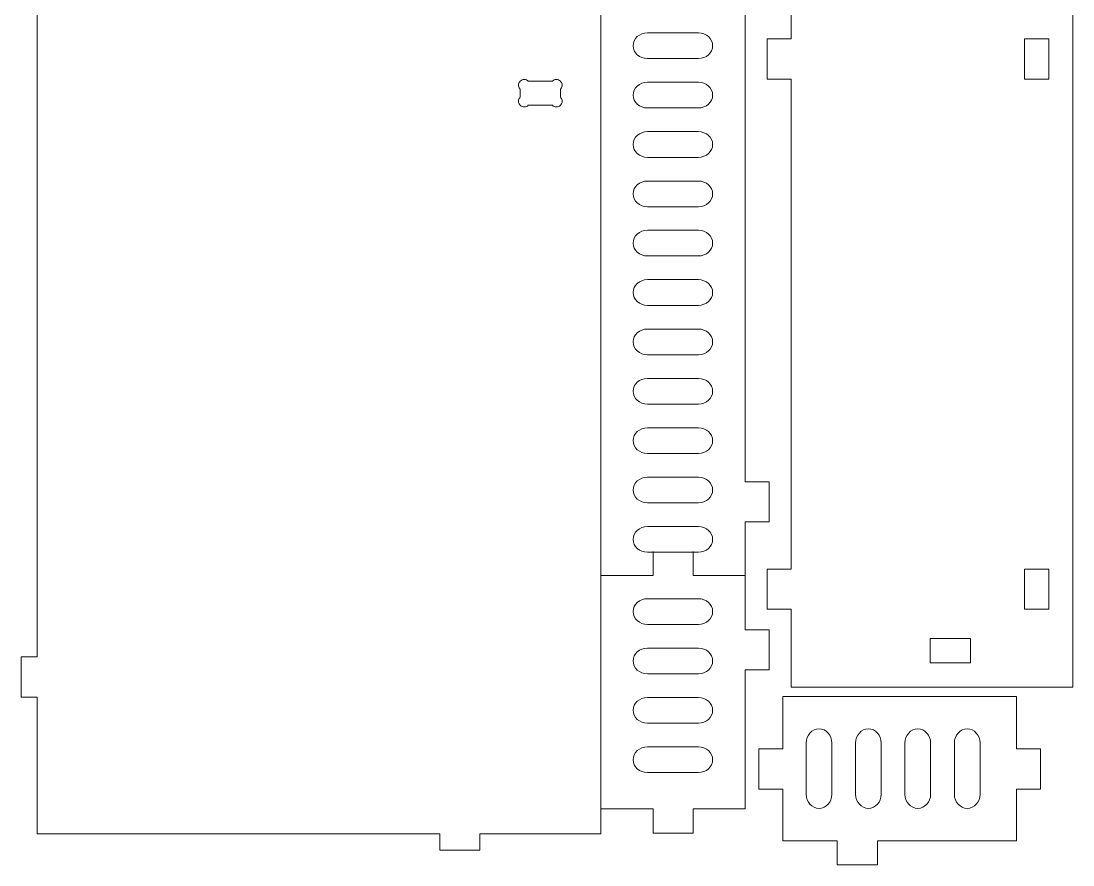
# Model space of a CAD drawing. Header units: millimetres. Extents: x 1623 to 2804, y 183 to 729.
# Drawn here: x 2377.6 to 2639, y 232 to 441.6 of the extents above; entities that cross this region are included whole.
import ezdxf

# ---------------------------------------------------------------- set-up
doc = ezdxf.new("R2010")
doc.units = ezdxf.units.MM
doc.header["$MEASUREMENT"] = 0
doc.layers.add('Camada 1', color=7, linetype='Continuous')

msp = doc.modelspace()

# ---------------------------------------------------------------- linework, layer by layer
at = {"layer": 'Camada 1', "color": 70, "lineweight": 9}
for points, knots in [([(2521.6386, 245.8938), (2521.6386, 245.8938), (2521.6386, 239.6938), (2521.6386, 239.6938), (2521.6386, 239.6938), (2521.6386, 239.6938), (2491.6386, 239.6938), (2491.6386, 239.6938), (2491.6386, 239.6938), (2491.6386, 239.6938), (2491.6386, 235.6938), (2491.6386, 235.6938), (2491.6386, 235.6938), (2491.6386, 235.6938), (2481.6386, 235.6938), (2481.6386, 235.6938), (2481.6386, 235.6938), (2481.6386, 235.6938), (2481.6386, 239.6938), (2481.6386, 239.6938), (2481.6386, 239.6938), (2481.6386, 239.6938), (2381.6386, 239.6938), (2381.6386, 239.6938), (2381.6386, 239.6938), (2381.6386, 239.6938), (2381.6386, 273.6938), (2381.6386, 273.6938), (2381.6386, 273.6938), (2381.6386, 273.6938), (2377.6386, 273.6938), (2377.6386, 273.6938), (2377.6386, 273.6938), (2377.6386, 273.6938), (2377.6386, 283.6938), (2377.6386, 283.6938), (2377.6386, 283.6938), (2377.6386, 283.6938), (2381.6386, 283.6938), (2381.6386, 283.6938), (2381.6386, 283.6938), (2381.6386, 283.6938), (2381.6386, 418.6938), (2381.6386, 418.6938), (2381.6386, 418.6938), (2381.6386, 418.6938), (2381.6386, 428.6938), (2381.6386, 428.6938), (2381.6386, 428.6938), (2381.6386, 428.6938), (2381.6386, 563.6938), (2381.6386, 563.6938), (2381.6386, 563.6938), (2381.6386, 563.6938), (2377.6386, 563.6938), (2377.6386, 563.6938), (2377.6386, 563.6938), (2377.6386, 563.6938), (2377.6386, 573.6938), (2377.6386, 573.6938), (2377.6386, 573.6938), (2377.6386, 573.6938), (2381.6386, 573.6938), (2381.6386, 573.6938), (2381.6386, 573.6938), (2381.6386, 573.6938), (2381.6386, 607.6938), (2381.6386, 607.6938), (2381.6386, 607.6938), (2381.6386, 607.6938), (2481.6386, 607.6938), (2481.6386, 607.6938), (2481.6386, 607.6938), (2481.6386, 607.6938), (2481.6386, 611.6938), (2481.6386, 611.6938), (2481.6386, 611.6938), (2481.6386, 611.6938), (2491.6386, 611.6938), (2491.6386, 611.6938), (2491.6386, 611.6938), (2491.6386, 611.6938), (2491.6386, 607.6938), (2491.6386, 607.6938), (2491.6386, 607.6938), (2491.6386, 607.6938), (2521.6386, 607.6938), (2521.6386, 607.6938), (2521.6386, 607.6938), (2521.6386, 607.6938), (2521.6386, 603.8938), (2521.6386, 603.8938)], [0, 0, 0, 0, 0.04166667, 0.04166667, 0.04166667, 0.04166667, 0.08333333, 0.08333333, 0.08333333, 0.08333333, 0.125, 0.125, 0.125, 0.125, 0.16666667, 0.16666667, 0.16666667, 0.16666667, 0.20833333, 0.20833333, 0.20833333, 0.20833333, 0.25, 0.25, 0.25, 0.25, 0.29166667, 0.29166667, 0.29166667, 0.29166667, 0.33333333, 0.33333333, 0.33333333, 0.33333333, 0.375, 0.375, 0.375, 0.375, 0.41666667, 0.41666667, 0.41666667, 0.41666667, 0.45833333, 0.45833333, 0.45833333, 0.45833333, 0.5, 0.5, 0.5, 0.5, 0.54166667, 0.54166667, 0.54166667, 0.54166667, 0.58333333, 0.58333333, 0.58333333, 0.58333333, 0.625, 0.625, 0.625, 0.625, 0.66666667, 0.66666667, 0.66666667, 0.66666667, 0.70833333, 0.70833333, 0.70833333, 0.70833333, 0.75, 0.75, 0.75, 0.75, 0.79166667, 0.79166667, 0.79166667, 0.79166667, 0.83333333, 0.83333333, 0.83333333, 0.83333333, 0.875, 0.875, 0.875, 0.875, 0.91666667, 0.91666667, 0.91666667, 0.91666667, 1, 1, 1, 1]), ([(2557.5076, 303.8938), (2557.5076, 303.8938), (2557.5076, 317.185), (2557.5076, 317.185), (2557.5076, 317.185), (2557.5076, 317.185), (2563.5076, 317.185), (2563.5076, 317.185), (2563.5076, 317.185), (2563.5076, 317.185), (2563.5076, 327.185), (2563.5076, 327.185), (2563.5076, 327.185), (2563.5076, 327.185), (2557.5076, 327.185), (2557.5076, 327.185), (2557.5076, 327.185), (2557.5076, 327.185), (2557.5076, 448.8938), (2557.5076, 448.8938), (2557.5076, 448.8938), (2557.5076, 448.8938), (2563.5076, 448.8938), (2563.5076, 448.8938), (2563.5076, 448.8938), (2563.5076, 448.8938), (2563.5076, 458.8938), (2563.5076, 458.8938), (2563.5076, 458.8938), (2563.5076, 458.8938), (2557.5076, 458.8938), (2557.5076, 458.8938), (2557.5076, 458.8938), (2557.5076, 458.8938), (2557.5076, 580.4185), (2557.5076, 580.4185), (2557.5076, 580.4185), (2557.5076, 580.4185), (2563.5076, 580.4185), (2563.5076, 580.4185), (2563.5076, 580.4185), (2563.5076, 580.4185), (2563.5076, 590.4185), (2563.5076, 590.4185), (2563.5076, 590.4185), (2563.5076, 590.4185), (2557.5076, 590.4185), (2557.5076, 590.4185), (2557.5076, 590.4185), (2557.5076, 590.4185), (2557.5076, 603.8938), (2557.5076, 603.8938)], [0, 0, 0, 0, 0.07142857, 0.07142857, 0.07142857, 0.07142857, 0.14285714, 0.14285714, 0.14285714, 0.14285714, 0.21428571, 0.21428571, 0.21428571, 0.21428571, 0.28571429, 0.28571429, 0.28571429, 0.28571429, 0.35714286, 0.35714286, 0.35714286, 0.35714286, 0.42857143, 0.42857143, 0.42857143, 0.42857143, 0.5, 0.5, 0.5, 0.5, 0.57142857, 0.57142857, 0.57142857, 0.57142857, 0.64285714, 0.64285714, 0.64285714, 0.64285714, 0.71428571, 0.71428571, 0.71428571, 0.71428571, 0.78571429, 0.78571429, 0.78571429, 0.78571429, 0.85714286, 0.85714286, 0.85714286, 0.85714286, 1, 1, 1, 1]), ([(2568.956, 282.207), (2568.956, 282.207), (2568.956, 295.4982), (2568.956, 295.4982), (2568.956, 295.4982), (2568.956, 295.4982), (2562.956, 295.4982), (2562.956, 295.4982), (2562.956, 295.4982), (2562.956, 295.4982), (2562.956, 305.4982), (2562.956, 305.4982), (2562.956, 305.4982), (2562.956, 305.4982), (2568.956, 305.4982), (2568.956, 305.4982), (2568.956, 305.4982), (2568.956, 305.4982), (2568.956, 427.207), (2568.956, 427.207), (2568.956, 427.207), (2568.956, 427.207), (2562.956, 427.207), (2562.956, 427.207), (2562.956, 427.207), (2562.956, 427.207), (2562.956, 437.207), (2562.956, 437.207), (2562.956, 437.207), (2562.956, 437.207), (2568.956, 437.207), (2568.956, 437.207), (2568.956, 437.207), (2568.956, 437.207), (2568.956, 558.7317), (2568.956, 558.7317), (2568.956, 558.7317), (2568.956, 558.7317), (2562.956, 558.7317), (2562.956, 558.7317), (2562.956, 558.7317), (2562.956, 558.7317), (2562.956, 568.7317), (2562.956, 568.7317), (2562.956, 568.7317), (2562.956, 568.7317), (2568.956, 568.7317), (2568.956, 568.7317), (2568.956, 568.7317), (2568.956, 568.7317), (2568.956, 582.207), (2568.956, 582.207)], [0, 0, 0, 0, 0.07142857, 0.07142857, 0.07142857, 0.07142857, 0.14285714, 0.14285714, 0.14285714, 0.14285714, 0.21428571, 0.21428571, 0.21428571, 0.21428571, 0.28571429, 0.28571429, 0.28571429, 0.28571429, 0.35714286, 0.35714286, 0.35714286, 0.35714286, 0.42857143, 0.42857143, 0.42857143, 0.42857143, 0.5, 0.5, 0.5, 0.5, 0.57142857, 0.57142857, 0.57142857, 0.57142857, 0.64285714, 0.64285714, 0.64285714, 0.64285714, 0.71428571, 0.71428571, 0.71428571, 0.71428571, 0.78571429, 0.78571429, 0.78571429, 0.78571429, 0.85714286, 0.85714286, 0.85714286, 0.85714286, 1, 1, 1, 1]), ([(2533.2231, 438.6903), (2533.2231, 438.6903), (2545.9231, 438.6903), (2545.9231, 438.6903), (2545.9231, 438.6903), (2547.8626, 438.6854), (2549.4509, 437.2508), (2549.4509, 435.5005), (2549.4509, 435.5005), (2549.4509, 433.7421), (2547.8627, 432.3071), (2545.9231, 432.3107), (2545.9231, 432.3107), (2545.9231, 432.3107), (2533.2231, 432.3107), (2533.2231, 432.3107), (2533.2231, 432.3107), (2531.2822, 432.3065), (2529.6953, 433.7426), (2529.6953, 435.5005), (2529.6953, 435.5005), (2529.6953, 437.2507), (2531.2822, 438.686), (2533.2231, 438.6905)], [0, 0, 0, 0, 0.14285714, 0.14285714, 0.14285714, 0.14285714, 0.28571429, 0.28571429, 0.28571429, 0.28571429, 0.42857143, 0.42857143, 0.42857143, 0.42857143, 0.57142857, 0.57142857, 0.57142857, 0.57142857, 0.71428571, 0.71428571, 0.71428571, 0.71428571, 1, 1, 1, 1]), ([(2632.956, 427.207), (2632.956, 427.207), (2632.956, 437.207), (2632.956, 437.207), (2632.956, 437.207), (2632.956, 437.207), (2626.956, 437.207), (2626.956, 437.207), (2626.956, 437.207), (2626.956, 437.207), (2626.956, 427.207), (2626.956, 427.207), (2626.956, 427.207), (2626.956, 427.207), (2632.956, 427.207), (2632.956, 427.207)], [0, 0, 0, 0, 0.2, 0.2, 0.2, 0.2, 0.4, 0.4, 0.4, 0.4, 0.6, 0.6, 0.6, 0.6, 1, 1, 1, 1]), ([(2533.2231, 426.4144), (2533.2231, 426.4144), (2545.9231, 426.4144), (2545.9231, 426.4144), (2545.9231, 426.4144), (2547.8626, 426.4186), (2549.4509, 424.9838), (2549.4509, 423.2249), (2549.4509, 423.2249), (2549.4509, 421.4753), (2547.8627, 420.0401), (2545.9231, 420.0351), (2545.9231, 420.0351), (2545.9231, 420.0351), (2533.2231, 420.0349), (2533.2231, 420.0349), (2533.2231, 420.0349), (2531.2822, 420.0397), (2529.6953, 421.4756), (2529.6953, 423.2249), (2529.6953, 423.2249), (2529.6953, 424.983), (2531.2822, 426.4186), (2533.2231, 426.4145)], [0, 0, 0, 0, 0.14285714, 0.14285714, 0.14285714, 0.14285714, 0.28571429, 0.28571429, 0.28571429, 0.28571429, 0.42857143, 0.42857143, 0.42857143, 0.42857143, 0.57142857, 0.57142857, 0.57142857, 0.57142857, 0.71428571, 0.71428571, 0.71428571, 0.71428571, 1, 1, 1, 1]), ([(2533.2231, 414.1518), (2533.2231, 414.1518), (2545.9231, 414.1518), (2545.9231, 414.1518), (2545.9231, 414.1518), (2547.8626, 414.151), (2549.4509, 412.7168), (2549.4509, 410.9623), (2549.4509, 410.9623), (2549.4509, 409.2077), (2547.8627, 407.7728), (2545.9231, 407.7724), (2545.9231, 407.7724), (2545.9231, 407.7724), (2533.2231, 407.7721), (2533.2231, 407.7721), (2533.2231, 407.7721), (2531.2822, 407.7721), (2529.6953, 409.2082), (2529.6953, 410.9623), (2529.6953, 410.9623), (2529.6953, 412.7162), (2531.2822, 414.1516), (2533.2231, 414.1521)], [0, 0, 0, 0, 0.14285714, 0.14285714, 0.14285714, 0.14285714, 0.28571429, 0.28571429, 0.28571429, 0.28571429, 0.42857143, 0.42857143, 0.42857143, 0.42857143, 0.57142857, 0.57142857, 0.57142857, 0.57142857, 0.71428571, 0.71428571, 0.71428571, 0.71428571, 1, 1, 1, 1]), ([(2533.2231, 401.8891), (2533.2231, 401.8891), (2545.9231, 401.8891), (2545.9231, 401.8891), (2545.9231, 401.8891), (2547.8626, 401.8842), (2549.4509, 400.4495), (2549.4509, 398.6996), (2549.4509, 398.6996), (2549.4509, 396.9409), (2547.8627, 395.506), (2545.9231, 395.5099), (2545.9231, 395.5099), (2545.9231, 395.5099), (2533.2231, 395.5095), (2533.2231, 395.5095), (2533.2231, 395.5095), (2531.2822, 395.5053), (2529.6953, 396.9413), (2529.6953, 398.6996), (2529.6953, 398.6996), (2529.6953, 400.4495), (2531.2822, 401.8847), (2533.2231, 401.8896)], [0, 0, 0, 0, 0.14285714, 0.14285714, 0.14285714, 0.14285714, 0.28571429, 0.28571429, 0.28571429, 0.28571429, 0.42857143, 0.42857143, 0.42857143, 0.42857143, 0.57142857, 0.57142857, 0.57142857, 0.57142857, 0.71428571, 0.71428571, 0.71428571, 0.71428571, 1, 1, 1, 1]), ([(2533.2231, 389.6472), (2533.2231, 389.6472), (2545.9231, 389.6472), (2545.9231, 389.6472), (2545.9231, 389.6472), (2547.8626, 389.652), (2549.4509, 388.2172), (2549.4509, 386.458), (2549.4509, 386.458), (2549.4509, 384.708), (2547.8627, 383.2734), (2545.9231, 383.2681), (2545.9231, 383.2681), (2545.9231, 383.2681), (2533.2231, 383.2675), (2533.2231, 383.2675), (2533.2231, 383.2675), (2531.2822, 383.2733), (2529.6953, 384.7087), (2529.6953, 386.458), (2529.6953, 386.458), (2529.6953, 388.2165), (2531.2822, 389.6525), (2533.2231, 389.6478)], [0, 0, 0, 0, 0.14285714, 0.14285714, 0.14285714, 0.14285714, 0.28571429, 0.28571429, 0.28571429, 0.28571429, 0.42857143, 0.42857143, 0.42857143, 0.42857143, 0.57142857, 0.57142857, 0.57142857, 0.57142857, 0.71428571, 0.71428571, 0.71428571, 0.71428571, 1, 1, 1, 1]), ([(2533.2231, 377.3844), (2533.2231, 377.3844), (2545.9231, 377.3844), (2545.9231, 377.3844), (2545.9231, 377.3844), (2547.8626, 377.3844), (2549.4509, 375.9499), (2549.4509, 374.1952), (2549.4509, 374.1952), (2549.4509, 372.4412), (2547.8627, 371.0065), (2545.9231, 371.0056), (2545.9231, 371.0056), (2545.9231, 371.0056), (2533.2231, 371.0048), (2533.2231, 371.0048), (2533.2231, 371.0048), (2531.2822, 371.0064), (2529.6953, 372.4418), (2529.6953, 374.1952), (2529.6953, 374.1952), (2529.6953, 375.9497), (2531.2822, 377.3851), (2533.2231, 377.3851)], [0, 0, 0, 0, 0.14285714, 0.14285714, 0.14285714, 0.14285714, 0.28571429, 0.28571429, 0.28571429, 0.28571429, 0.42857143, 0.42857143, 0.42857143, 0.42857143, 0.57142857, 0.57142857, 0.57142857, 0.57142857, 0.71428571, 0.71428571, 0.71428571, 0.71428571, 1, 1, 1, 1]), ([(2533.2231, 365.1226), (2533.2231, 365.1226), (2545.9231, 365.1226), (2545.9231, 365.1226), (2545.9231, 365.1226), (2547.8626, 365.1176), (2549.4509, 363.683), (2549.4509, 361.9328), (2549.4509, 361.9328), (2549.4509, 360.1743), (2547.8627, 358.7394), (2545.9231, 358.7429), (2545.9231, 358.7429), (2545.9231, 358.7429), (2533.2231, 358.7429), (2533.2231, 358.7429), (2533.2231, 358.7429), (2531.2822, 358.7388), (2529.6953, 360.1748), (2529.6953, 361.9328), (2529.6953, 361.9328), (2529.6953, 363.6829), (2531.2822, 365.1182), (2533.2231, 365.1227)], [0, 0, 0, 0, 0.14285714, 0.14285714, 0.14285714, 0.14285714, 0.28571429, 0.28571429, 0.28571429, 0.28571429, 0.42857143, 0.42857143, 0.42857143, 0.42857143, 0.57142857, 0.57142857, 0.57142857, 0.57142857, 0.71428571, 0.71428571, 0.71428571, 0.71428571, 1, 1, 1, 1]), ([(2533.2231, 352.8467), (2533.2231, 352.8467), (2545.9231, 352.8467), (2545.9231, 352.8467), (2545.9231, 352.8467), (2547.8626, 352.8508), (2549.4509, 351.416), (2549.4509, 349.6571), (2549.4509, 349.6571), (2549.4509, 347.9075), (2547.8627, 346.4724), (2545.9231, 346.4673), (2545.9231, 346.4673), (2545.9231, 346.4673), (2533.2231, 346.4671), (2533.2231, 346.4671), (2533.2231, 346.4671), (2531.2822, 346.472), (2529.6953, 347.9078), (2529.6953, 349.6571), (2529.6953, 349.6571), (2529.6953, 351.4153), (2531.2822, 352.8508), (2533.2231, 352.8468)], [0, 0, 0, 0, 0.14285714, 0.14285714, 0.14285714, 0.14285714, 0.28571429, 0.28571429, 0.28571429, 0.28571429, 0.42857143, 0.42857143, 0.42857143, 0.42857143, 0.57142857, 0.57142857, 0.57142857, 0.57142857, 0.71428571, 0.71428571, 0.71428571, 0.71428571, 1, 1, 1, 1]), ([(2533.2231, 340.584), (2533.2231, 340.584), (2545.9231, 340.584), (2545.9231, 340.584), (2545.9231, 340.584), (2547.8626, 340.5832), (2549.4509, 339.149), (2549.4509, 337.3945), (2549.4509, 337.3945), (2549.4509, 335.6399), (2547.8627, 334.2051), (2545.9231, 334.2047), (2545.9231, 334.2047), (2545.9231, 334.2047), (2533.2231, 334.2044), (2533.2231, 334.2044), (2533.2231, 334.2044), (2531.2822, 334.2044), (2529.6953, 335.6404), (2529.6953, 337.3945), (2529.6953, 337.3945), (2529.6953, 339.1485), (2531.2822, 340.5838), (2533.2231, 340.5843)], [0, 0, 0, 0, 0.14285714, 0.14285714, 0.14285714, 0.14285714, 0.28571429, 0.28571429, 0.28571429, 0.28571429, 0.42857143, 0.42857143, 0.42857143, 0.42857143, 0.57142857, 0.57142857, 0.57142857, 0.57142857, 0.71428571, 0.71428571, 0.71428571, 0.71428571, 1, 1, 1, 1]), ([(2533.2231, 328.3214), (2533.2231, 328.3214), (2545.9231, 328.3214), (2545.9231, 328.3214), (2545.9231, 328.3214), (2547.8626, 328.3164), (2549.4509, 326.8817), (2549.4509, 325.1319), (2549.4509, 325.1319), (2549.4509, 323.3731), (2547.8627, 321.9383), (2545.9231, 321.9421), (2545.9231, 321.9421), (2545.9231, 321.9421), (2533.2231, 321.9417), (2533.2231, 321.9417), (2533.2231, 321.9417), (2531.2822, 321.9376), (2529.6953, 323.3735), (2529.6953, 325.1319), (2529.6953, 325.1319), (2529.6953, 326.8817), (2531.2822, 328.3169), (2533.2231, 328.3218)], [0, 0, 0, 0, 0.14285714, 0.14285714, 0.14285714, 0.14285714, 0.28571429, 0.28571429, 0.28571429, 0.28571429, 0.42857143, 0.42857143, 0.42857143, 0.42857143, 0.57142857, 0.57142857, 0.57142857, 0.57142857, 0.71428571, 0.71428571, 0.71428571, 0.71428571, 1, 1, 1, 1]), ([(2533.2231, 316.0455), (2533.2231, 316.0455), (2545.9231, 316.0455), (2545.9231, 316.0455), (2545.9231, 316.0455), (2547.8626, 316.0496), (2549.4509, 314.6146), (2549.4509, 312.8561), (2549.4509, 312.8561), (2549.4509, 311.1055), (2547.8627, 309.6712), (2545.9231, 309.6662), (2545.9231, 309.6662), (2545.9231, 309.6662), (2533.2231, 309.6658), (2533.2231, 309.6658), (2533.2231, 309.6658), (2531.2822, 309.6708), (2529.6953, 311.106), (2529.6953, 312.8561), (2529.6953, 312.8561), (2529.6953, 314.6141), (2531.2822, 316.05), (2533.2231, 316.0461)], [0, 0, 0, 0, 0.14285714, 0.14285714, 0.14285714, 0.14285714, 0.28571429, 0.28571429, 0.28571429, 0.28571429, 0.42857143, 0.42857143, 0.42857143, 0.42857143, 0.57142857, 0.57142857, 0.57142857, 0.57142857, 0.71428571, 0.71428571, 0.71428571, 0.71428571, 1, 1, 1, 1]), ([(2534.6471, 303.8938), (2534.6471, 303.8938), (2521.6386, 303.8938), (2521.6386, 303.8938), (2521.6386, 303.8938), (2521.6386, 303.8938), (2521.6386, 245.8938), (2521.6386, 245.8938)], [0, 0, 0, 0, 0.33333333, 0.33333333, 0.33333333, 0.33333333, 1, 1, 1, 1]), ([(2557.5076, 245.8938), (2557.5076, 245.8938), (2557.5076, 280.4185), (2557.5076, 280.4185), (2557.5076, 280.4185), (2557.5076, 280.4185), (2563.5076, 280.4185), (2563.5076, 280.4185), (2563.5076, 280.4185), (2563.5076, 280.4185), (2563.5076, 290.4185), (2563.5076, 290.4185), (2563.5076, 290.4185), (2563.5076, 290.4185), (2557.5076, 290.4185), (2557.5076, 290.4185), (2557.5076, 290.4185), (2557.5076, 290.4185), (2557.5076, 303.8938), (2557.5076, 303.8938), (2557.5076, 303.8938), (2557.5076, 303.8938), (2544.6471, 303.8938), (2544.6471, 303.8938)], [0, 0, 0, 0, 0.14285714, 0.14285714, 0.14285714, 0.14285714, 0.28571429, 0.28571429, 0.28571429, 0.28571429, 0.42857143, 0.42857143, 0.42857143, 0.42857143, 0.57142857, 0.57142857, 0.57142857, 0.57142857, 0.71428571, 0.71428571, 0.71428571, 0.71428571, 1, 1, 1, 1]), ([(2632.956, 295.4982), (2632.956, 295.4982), (2632.956, 305.4982), (2632.956, 305.4982), (2632.956, 305.4982), (2632.956, 305.4982), (2626.956, 305.4982), (2626.956, 305.4982), (2626.956, 305.4982), (2626.956, 305.4982), (2626.956, 295.4982), (2626.956, 295.4982), (2626.956, 295.4982), (2626.956, 295.4982), (2632.956, 295.4982), (2632.956, 295.4982)], [0, 0, 0, 0, 0.2, 0.2, 0.2, 0.2, 0.4, 0.4, 0.4, 0.4, 0.6, 0.6, 0.6, 0.6, 1, 1, 1, 1]), ([(2533.2231, 298.121), (2533.2231, 298.121), (2545.9231, 298.121), (2545.9231, 298.121), (2545.9231, 298.121), (2547.8626, 298.1259), (2549.4509, 296.691), (2549.4509, 294.9319), (2549.4509, 294.9319), (2549.4509, 293.1818), (2547.8627, 291.7472), (2545.9231, 291.7419), (2545.9231, 291.7419), (2545.9231, 291.7419), (2533.2231, 291.7413), (2533.2231, 291.7413), (2533.2231, 291.7413), (2531.2822, 291.7471), (2529.6953, 293.1826), (2529.6953, 294.9319), (2529.6953, 294.9319), (2529.6953, 296.6903), (2531.2822, 298.1264), (2533.2231, 298.1216)], [0, 0, 0, 0, 0.14285714, 0.14285714, 0.14285714, 0.14285714, 0.28571429, 0.28571429, 0.28571429, 0.28571429, 0.42857143, 0.42857143, 0.42857143, 0.42857143, 0.57142857, 0.57142857, 0.57142857, 0.57142857, 0.71428571, 0.71428571, 0.71428571, 0.71428571, 1, 1, 1, 1]), ([(2603.4807, 282.207), (2603.4807, 282.207), (2603.4807, 288.207), (2603.4807, 288.207), (2603.4807, 288.207), (2603.4807, 288.207), (2613.4807, 288.207), (2613.4807, 288.207), (2613.4807, 288.207), (2613.4807, 288.207), (2613.4807, 282.207), (2613.4807, 282.207), (2613.4807, 282.207), (2613.4807, 282.207), (2603.4807, 282.207), (2603.4807, 282.207)], [0, 0, 0, 0, 0.2, 0.2, 0.2, 0.2, 0.4, 0.4, 0.4, 0.4, 0.6, 0.6, 0.6, 0.6, 1, 1, 1, 1]), ([(2533.2231, 285.8582), (2533.2231, 285.8582), (2545.9231, 285.8582), (2545.9231, 285.8582), (2545.9231, 285.8582), (2547.8626, 285.8582), (2549.4509, 284.4237), (2549.4509, 282.669), (2549.4509, 282.669), (2549.4509, 280.915), (2547.8627, 279.4803), (2545.9231, 279.4794), (2545.9231, 279.4794), (2545.9231, 279.4794), (2533.2231, 279.4787), (2533.2231, 279.4787), (2533.2231, 279.4787), (2531.2822, 279.4802), (2529.6953, 280.9157), (2529.6953, 282.669), (2529.6953, 282.669), (2529.6953, 284.4235), (2531.2822, 285.859), (2533.2231, 285.859)], [0, 0, 0, 0, 0.14285714, 0.14285714, 0.14285714, 0.14285714, 0.28571429, 0.28571429, 0.28571429, 0.28571429, 0.42857143, 0.42857143, 0.42857143, 0.42857143, 0.57142857, 0.57142857, 0.57142857, 0.57142857, 0.71428571, 0.71428571, 0.71428571, 0.71428571, 1, 1, 1, 1]), ([(2533.2231, 273.5964), (2533.2231, 273.5964), (2545.9231, 273.5964), (2545.9231, 273.5964), (2545.9231, 273.5964), (2547.8626, 273.5914), (2549.4509, 272.1568), (2549.4509, 270.4066), (2549.4509, 270.4066), (2549.4509, 268.6481), (2547.8627, 267.2132), (2545.9231, 267.2167), (2545.9231, 267.2167), (2545.9231, 267.2167), (2533.2231, 267.2167), (2533.2231, 267.2167), (2533.2231, 267.2167), (2531.2822, 267.2126), (2529.6953, 268.6487), (2529.6953, 270.4066), (2529.6953, 270.4066), (2529.6953, 272.1567), (2531.2822, 273.5921), (2533.2231, 273.5965)], [0, 0, 0, 0, 0.14285714, 0.14285714, 0.14285714, 0.14285714, 0.28571429, 0.28571429, 0.28571429, 0.28571429, 0.42857143, 0.42857143, 0.42857143, 0.42857143, 0.57142857, 0.57142857, 0.57142857, 0.57142857, 0.71428571, 0.71428571, 0.71428571, 0.71428571, 1, 1, 1, 1]), ([(2566.9185, 260.8462), (2566.9185, 260.8462), (2566.9185, 273.8547), (2566.9185, 273.8547), (2566.9185, 273.8547), (2566.9185, 273.8547), (2624.9185, 273.8547), (2624.9185, 273.8547)], [0, 0, 0, 0, 0.33333333, 0.33333333, 0.33333333, 0.33333333, 1, 1, 1, 1]), ([(2572.6913, 262.2702), (2572.6913, 262.2702), (2572.6913, 249.5702), (2572.6913, 249.5702), (2572.6913, 249.5702), (2572.6864, 247.6307), (2574.1213, 246.0424), (2575.8804, 246.0424), (2575.8804, 246.0424), (2577.6305, 246.0424), (2579.0651, 247.6306), (2579.0704, 249.5702), (2579.0704, 249.5702), (2579.0704, 249.5702), (2579.071, 262.2702), (2579.071, 262.2702), (2579.071, 262.2702), (2579.0652, 264.2111), (2577.6297, 265.798), (2575.8804, 265.798), (2575.8804, 265.798), (2574.122, 265.798), (2572.6859, 264.2111), (2572.6907, 262.2702)], [0, 0, 0, 0, 0.14285714, 0.14285714, 0.14285714, 0.14285714, 0.28571429, 0.28571429, 0.28571429, 0.28571429, 0.42857143, 0.42857143, 0.42857143, 0.42857143, 0.57142857, 0.57142857, 0.57142857, 0.57142857, 0.71428571, 0.71428571, 0.71428571, 0.71428571, 1, 1, 1, 1]), ([(2584.9541, 262.2702), (2584.9541, 262.2702), (2584.9541, 249.5702), (2584.9541, 249.5702), (2584.9541, 249.5702), (2584.9541, 247.6307), (2586.3886, 246.0424), (2588.1433, 246.0424), (2588.1433, 246.0424), (2589.8973, 246.0424), (2591.332, 247.6306), (2591.3329, 249.5702), (2591.3329, 249.5702), (2591.3329, 249.5702), (2591.3336, 262.2702), (2591.3336, 262.2702), (2591.3336, 262.2702), (2591.3321, 264.2111), (2589.8966, 265.798), (2588.1433, 265.798), (2588.1433, 265.798), (2586.3888, 265.798), (2584.9533, 264.2111), (2584.9533, 262.2702)], [0, 0, 0, 0, 0.14285714, 0.14285714, 0.14285714, 0.14285714, 0.28571429, 0.28571429, 0.28571429, 0.28571429, 0.42857143, 0.42857143, 0.42857143, 0.42857143, 0.57142857, 0.57142857, 0.57142857, 0.57142857, 0.71428571, 0.71428571, 0.71428571, 0.71428571, 1, 1, 1, 1]), ([(2597.2159, 262.2702), (2597.2159, 262.2702), (2597.2159, 249.5702), (2597.2159, 249.5702), (2597.2159, 249.5702), (2597.2209, 247.6307), (2598.6555, 246.0424), (2600.4057, 246.0424), (2600.4057, 246.0424), (2602.1642, 246.0424), (2603.5991, 247.6306), (2603.5956, 249.5702), (2603.5956, 249.5702), (2603.5956, 249.5702), (2603.5956, 262.2702), (2603.5956, 262.2702), (2603.5956, 262.2702), (2603.5997, 264.2111), (2602.1636, 265.798), (2600.4057, 265.798), (2600.4057, 265.798), (2598.6556, 265.798), (2597.2202, 264.2111), (2597.2158, 262.2702)], [0, 0, 0, 0, 0.14285714, 0.14285714, 0.14285714, 0.14285714, 0.28571429, 0.28571429, 0.28571429, 0.28571429, 0.42857143, 0.42857143, 0.42857143, 0.42857143, 0.57142857, 0.57142857, 0.57142857, 0.57142857, 0.71428571, 0.71428571, 0.71428571, 0.71428571, 1, 1, 1, 1]), ([(2609.4918, 262.2702), (2609.4918, 262.2702), (2609.4918, 249.5702), (2609.4918, 249.5702), (2609.4918, 249.5702), (2609.4877, 247.6307), (2610.9225, 246.0424), (2612.6813, 246.0424), (2612.6813, 246.0424), (2614.431, 246.0424), (2615.8661, 247.6306), (2615.8712, 249.5702), (2615.8712, 249.5702), (2615.8712, 249.5702), (2615.8714, 262.2702), (2615.8714, 262.2702), (2615.8714, 262.2702), (2615.8665, 264.2111), (2614.4306, 265.798), (2612.6813, 265.798), (2612.6813, 265.798), (2610.9232, 265.798), (2609.4877, 264.2111), (2609.4917, 262.2702)], [0, 0, 0, 0, 0.14285714, 0.14285714, 0.14285714, 0.14285714, 0.28571429, 0.28571429, 0.28571429, 0.28571429, 0.42857143, 0.42857143, 0.42857143, 0.42857143, 0.57142857, 0.57142857, 0.57142857, 0.57142857, 0.71428571, 0.71428571, 0.71428571, 0.71428571, 1, 1, 1, 1]), ([(2533.2231, 261.3205), (2533.2231, 261.3205), (2545.9231, 261.3205), (2545.9231, 261.3205), (2545.9231, 261.3205), (2547.8626, 261.3246), (2549.4509, 259.8898), (2549.4509, 258.131), (2549.4509, 258.131), (2549.4509, 256.3813), (2547.8627, 254.9462), (2545.9231, 254.9411), (2545.9231, 254.9411), (2545.9231, 254.9411), (2533.2231, 254.9409), (2533.2231, 254.9409), (2533.2231, 254.9409), (2531.2822, 254.9458), (2529.6953, 256.3817), (2529.6953, 258.131), (2529.6953, 258.131), (2529.6953, 259.8891), (2531.2822, 261.3246), (2533.2231, 261.3206)], [0, 0, 0, 0, 0.14285714, 0.14285714, 0.14285714, 0.14285714, 0.28571429, 0.28571429, 0.28571429, 0.28571429, 0.42857143, 0.42857143, 0.42857143, 0.42857143, 0.57142857, 0.57142857, 0.57142857, 0.57142857, 0.71428571, 0.71428571, 0.71428571, 0.71428571, 1, 1, 1, 1]), ([(2624.9185, 250.8462), (2624.9185, 250.8462), (2630.9185, 250.8462), (2630.9185, 250.8462), (2630.9185, 250.8462), (2630.9185, 250.8462), (2630.9185, 260.8462), (2630.9185, 260.8462), (2630.9185, 260.8462), (2630.9185, 260.8462), (2624.9185, 260.8462), (2624.9185, 260.8462)], [0, 0, 0, 0, 0.25, 0.25, 0.25, 0.25, 0.5, 0.5, 0.5, 0.5, 1, 1, 1, 1]), ([(2624.9185, 237.9857), (2624.9185, 237.9857), (2590.3938, 237.9857), (2590.3938, 237.9857), (2590.3938, 237.9857), (2590.3938, 237.9857), (2590.3938, 231.9857), (2590.3938, 231.9857), (2590.3938, 231.9857), (2590.3938, 231.9857), (2580.3938, 231.9857), (2580.3938, 231.9857), (2580.3938, 231.9857), (2580.3938, 231.9857), (2580.3938, 237.9857), (2580.3938, 237.9857), (2580.3938, 237.9857), (2580.3938, 237.9857), (2566.9185, 237.9857), (2566.9185, 237.9857), (2566.9185, 237.9857), (2566.9185, 237.9857), (2566.9185, 250.8462), (2566.9185, 250.8462)], [0, 0, 0, 0, 0.14285714, 0.14285714, 0.14285714, 0.14285714, 0.28571429, 0.28571429, 0.28571429, 0.28571429, 0.42857143, 0.42857143, 0.42857143, 0.42857143, 0.57142857, 0.57142857, 0.57142857, 0.57142857, 0.71428571, 0.71428571, 0.71428571, 0.71428571, 1, 1, 1, 1]), ([(2544.6471, 245.8938), (2544.6471, 245.8938), (2544.6471, 239.8938), (2544.6471, 239.8938), (2544.6471, 239.8938), (2544.6471, 239.8938), (2534.6471, 239.8938), (2534.6471, 239.8938), (2534.6471, 239.8938), (2534.6471, 239.8938), (2534.6471, 245.8938), (2534.6471, 245.8938)], [0, 0, 0, 0, 0.25, 0.25, 0.25, 0.25, 0.5, 0.5, 0.5, 0.5, 1, 1, 1, 1])]:
    msp.add_open_spline(points, degree=3, knots=knots, dxfattribs=at)
for points in [[(2521.6386, 603.8938), (2521.6386, 603.8938), (2521.6386, 303.8938), (2521.6386, 303.8938)], [(2638.956, 582.207), (2638.956, 582.207), (2638.956, 282.207), (2638.956, 282.207)], [(2534.6471, 309.8938), (2534.6471, 309.8938), (2534.6471, 303.8938), (2534.6471, 303.8938)], [(2544.6471, 303.8938), (2544.6471, 303.8938), (2544.6471, 309.8938), (2544.6471, 309.8938)], [(2568.956, 282.207), (2568.956, 282.207), (2568.956, 276.1605), (2568.956, 276.1605)], [(2638.956, 282.207), (2638.956, 282.207), (2638.956, 276.1605), (2638.956, 276.1605)], [(2568.956, 276.1605), (2568.956, 276.1605), (2638.956, 276.1605), (2638.956, 276.1605)], [(2624.9185, 273.8547), (2624.9185, 273.8547), (2624.9185, 260.8462), (2624.9185, 260.8462)], [(2560.9185, 260.8462), (2560.9185, 260.8462), (2566.9185, 260.8462), (2566.9185, 260.8462)], [(2560.9185, 260.8462), (2560.9185, 260.8462), (2560.9185, 250.8462), (2560.9185, 250.8462)], [(2566.9185, 250.8462), (2566.9185, 250.8462), (2560.9185, 250.8462), (2560.9185, 250.8462)], [(2624.9185, 250.8462), (2624.9185, 250.8462), (2624.9185, 237.9857), (2624.9185, 237.9857)], [(2521.6386, 245.8938), (2521.6386, 245.8938), (2534.6471, 245.8938), (2534.6471, 245.8938)], [(2544.6471, 245.8938), (2544.6471, 245.8938), (2557.5076, 245.8938), (2557.5076, 245.8938)]]:
    msp.add_open_spline(points, degree=3, dxfattribs=at)
at = {"layer": 'Camada 1', "color": 2, "lineweight": 9}
msp.add_open_spline([(2511.6386, 422.6938), (2511.6386, 422.6938), (2511.6386, 424.6938), (2511.6386, 424.6938), (2511.6386, 424.6938), (2512.0913, 425.1468), (2512.1837, 425.8464), (2511.8633, 426.4009), (2511.8633, 426.4009), (2511.8015, 426.5079), (2511.726, 426.6064), (2511.6386, 426.6938), (2511.6386, 426.6938), (2511.373, 426.959), (2511.013, 427.1079), (2510.6377, 427.1076), (2510.6377, 427.1076), (2510.2624, 427.1074), (2509.9038, 426.9594), (2509.6386, 426.6938), (2509.6386, 426.6938), (2509.6386, 426.6938), (2503.6386, 426.6938), (2503.6386, 426.6938), (2503.6386, 426.6938), (2503.373, 426.959), (2503.013, 427.1079), (2502.6377, 427.1076), (2502.6377, 427.1076), (2502.2624, 427.1074), (2501.9038, 426.9594), (2501.6386, 426.6938), (2501.6386, 426.6938), (2501.5512, 426.6064), (2501.4757, 426.5079), (2501.4139, 426.4009), (2501.4139, 426.4009), (2501.0939, 425.8462), (2501.1856, 425.1465), (2501.6386, 424.6938), (2501.6386, 424.6938), (2501.6386, 424.6938), (2501.6386, 422.6938), (2501.6386, 422.6938), (2501.6386, 422.6938), (2501.5512, 422.6064), (2501.4757, 422.5079), (2501.4139, 422.4009), (2501.4139, 422.4009), (2501.0939, 421.8462), (2501.1856, 421.1465), (2501.6386, 420.6938), (2501.6386, 420.6938), (2501.9039, 420.4285), (2502.2634, 420.2795), (2502.6386, 420.2796), (2502.6386, 420.2796), (2503.0138, 420.2796), (2503.3733, 420.4285), (2503.6386, 420.6938), (2503.6386, 420.6938), (2503.6386, 420.6938), (2509.6386, 420.6938), (2509.6386, 420.6938), (2509.6386, 420.6938), (2509.9039, 420.4285), (2510.2634, 420.2795), (2510.6386, 420.2796), (2510.6386, 420.2796), (2511.0138, 420.2796), (2511.3733, 420.4285), (2511.6386, 420.6938), (2511.6386, 420.6938), (2512.0913, 421.1468), (2512.1837, 421.8464), (2511.8633, 422.4009), (2511.8633, 422.4009), (2511.8015, 422.5079), (2511.726, 422.6064), (2511.6386, 422.6938)], degree=3, knots=[0, 0, 0, 0, 0.04761905, 0.04761905, 0.04761905, 0.04761905, 0.0952381, 0.0952381, 0.0952381, 0.0952381, 0.14285714, 0.14285714, 0.14285714, 0.14285714, 0.19047619, 0.19047619, 0.19047619, 0.19047619, 0.23809524, 0.23809524, 0.23809524, 0.23809524, 0.28571429, 0.28571429, 0.28571429, 0.28571429, 0.33333333, 0.33333333, 0.33333333, 0.33333333, 0.38095238, 0.38095238, 0.38095238, 0.38095238, 0.42857143, 0.42857143, 0.42857143, 0.42857143, 0.47619048, 0.47619048, 0.47619048, 0.47619048, 0.52380952, 0.52380952, 0.52380952, 0.52380952, 0.57142857, 0.57142857, 0.57142857, 0.57142857, 0.61904762, 0.61904762, 0.61904762, 0.61904762, 0.66666667, 0.66666667, 0.66666667, 0.66666667, 0.71428571, 0.71428571, 0.71428571, 0.71428571, 0.76190476, 0.76190476, 0.76190476, 0.76190476, 0.80952381, 0.80952381, 0.80952381, 0.80952381, 0.85714286, 0.85714286, 0.85714286, 0.85714286, 0.9047619, 0.9047619, 0.9047619, 0.9047619, 1, 1, 1, 1], dxfattribs=at)

doc.saveas('drawing.dxf')
